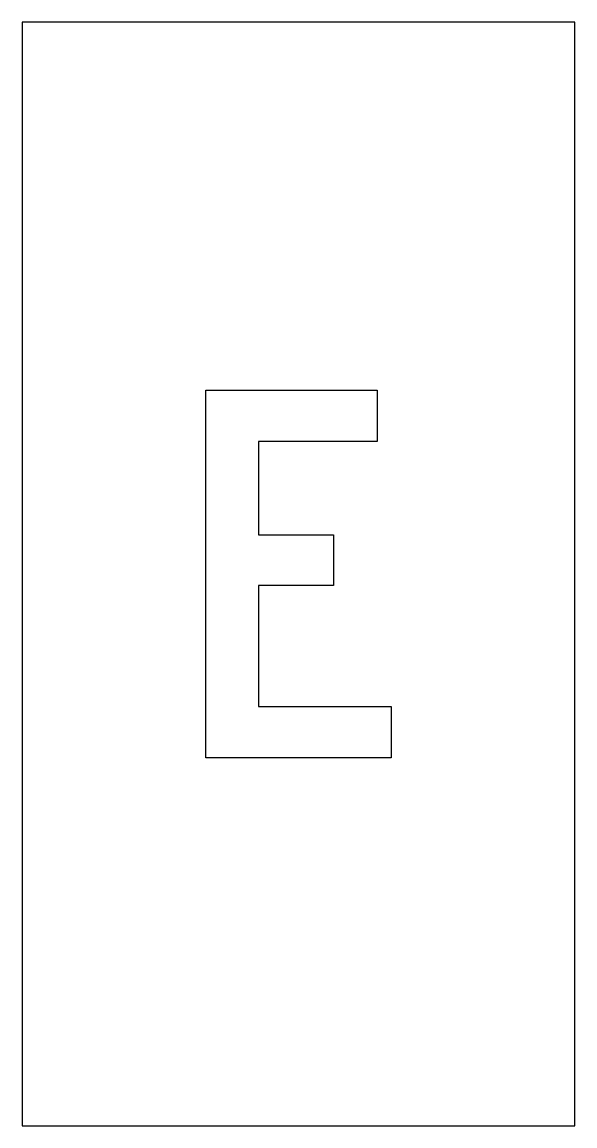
# Model space of a CAD drawing. Header units: inches. Extents: x 0 to 3.01, y 0 to 6.
import ezdxf

# ---------------------------------------------------------------- set-up
doc = ezdxf.new("R2010")
doc.units = ezdxf.units.IN
doc.header["$MEASUREMENT"] = 0
doc.layers.add('CUT', color=1, linetype='Continuous')

msp = doc.modelspace()

# ---------------------------------------------------------------- linework, layer by layer
at = {"layer": 'CUT'}
for points in [[(0, 0), (3.0059, 0), (3.0059, 6), (0, 6)], [(1, 2), (1, 4), (1.9308, 4), (1.9308, 3.72), (1.2846, 3.72), (1.2846, 3.212), (1.6937, 3.212), (1.6937, 2.938), (1.2846, 2.938), (1.2846, 2.28), (2.0059, 2.28), (2.0059, 2)]]:
    msp.add_lwpolyline(points, close=True, dxfattribs=at)

doc.saveas('drawing.dxf')
